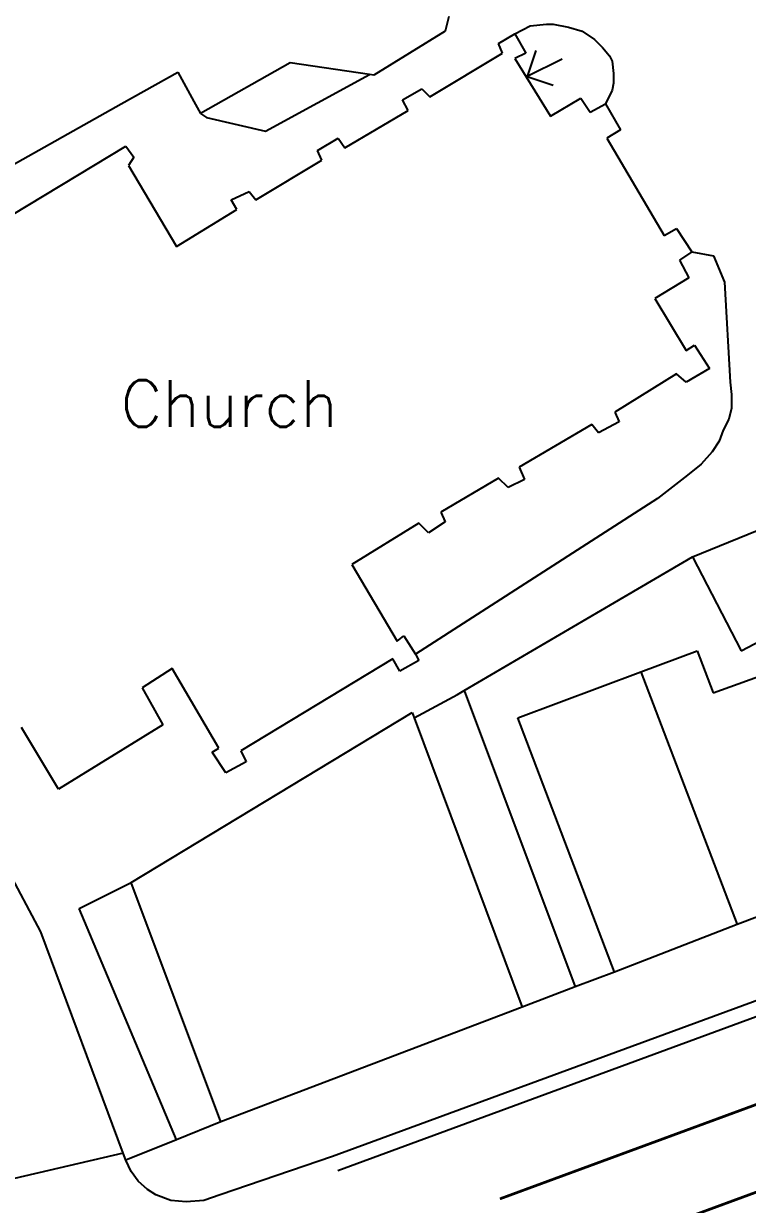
# Model space of a CAD drawing. Extents: x 427500 to 429848, y 434500 to 436505.
# Drawn here: x 427842.17 to 427868.58, y 436178.76 to 436221.82 of the extents above; entities that cross this region are included whole.
import ezdxf

# ---------------------------------------------------------------- set-up
doc = ezdxf.new("R2010")
doc.units = 0
doc.linetypes.add('1004', pattern=[6, 4, -2])
doc.layers.add('LPTIP_Ex_Base', color=8, linetype='Continuous')
doc.layers.add('PRO-MARKINGS', color=7, linetype='Continuous')
doc.styles.add('MtXpl_Romans', font='romans__.ttf')

msp = doc.modelspace()

# ---------------------------------------------------------------- linework, layer by layer
at = {"layer": 'LPTIP_Ex_Base', "color": 251, "true_color": 0x636466}
for p, q in [((427857.69, 436222.08), (427857.55, 436221.55)), ((427860.1, 436221.45), (427860.65, 436221.75)), ((427860.65, 436221.75), (427861.25, 436221.8)), ((427861.25, 436221.8), (427861.5, 436221.8)), ((427861.5, 436221.8), (427862.05, 436221.7)), ((427857.55, 436221.55), (427854.95, 436219.95)), ((427859.5, 436221.1), (427860.1, 436221.45)), ((427860.1, 436221.45), (427860.5, 436220.75)), ((427862.05, 436221.7), (427862.55, 436221.55)), ((427862.55, 436221.55), (427863, 436221.25)), ((427859.65, 436220.75), (427859.5, 436221.1)), ((427863, 436221.25), (427863.3, 436220.95)), ((427863.3, 436220.95), (427863.55, 436220.65)), ((427857, 436219.15), (427859.65, 436220.75)), ((427860.5, 436220.75), (427860.1, 436220.55)), ((427860.1, 436220.55), (427861.4, 436218.45)), ((427863.55, 436220.65), (427863.65, 436220.45)), ((427845.738, 436218.896), (427847.8, 436220.05)), ((427847.8, 436220.05), (427848.387, 436218.989)), ((427851.9, 436220.4), (427848.63, 436218.55)), ((427854.79, 436219.97), (427851.9, 436220.4)), ((427863.65, 436220.45), (427863.7, 436220)), ((427851, 436217.9), (427854.79, 436219.97)), ((427854.95, 436219.95), (427854.79, 436219.97)), ((427863.7, 436219.65), (427863.65, 436219.4)), ((427863.7, 436220), (427863.7, 436219.65)), ((427856, 436219.05), (427856.7, 436219.45)), ((427856.7, 436219.45), (427857, 436219.15)), ((427863.65, 436219.4), (427863.4, 436218.9)), ((427839.85, 436215.6), (427845.738, 436218.896)), ((427848.387, 436218.989), (427848.63, 436218.55)), ((427856.2, 436218.65), (427856, 436219.05)), ((427861.4, 436218.45), (427862.5, 436219.1)), ((427862.5, 436219.1), (427862.85, 436218.6)), ((427862.85, 436218.6), (427863.4, 436218.9)), ((427863.4, 436218.9), (427863.95, 436217.95)), ((427848.63, 436218.55), (427848.85, 436218.4)), ((427848.85, 436218.4), (427851, 436217.9)), ((427853.9, 436217.3), (427856.2, 436218.65)), ((427863.95, 436217.95), (427863.45, 436217.65)), ((427852.9, 436217.2), (427853.65, 436217.65)), ((427853.65, 436217.65), (427853.9, 436217.3)), ((427863.45, 436217.65), (427865.55, 436214.1)), ((427838.35, 436212.8), (427845.9, 436217.35)), ((427845.9, 436217.35), (427846.2, 436216.95)), ((427853.05, 436216.85), (427852.9, 436217.2)), ((427846.2, 436216.95), (427846, 436216.65)), ((427846, 436216.65), (427847.75, 436213.7)), ((427850.65, 436215.4), (427853.05, 436216.85)), ((427849.75, 436215.4), (427850.4, 436215.7)), ((427849.95, 436215.05), (427849.75, 436215.4)), ((427850.4, 436215.7), (427850.65, 436215.4)), ((427847.75, 436213.7), (427849.95, 436215.05)), ((427865.55, 436214.1), (427866, 436214.35)), ((427866, 436214.35), (427866.55, 436213.5)), ((427866.55, 436213.5), (427866.1, 436213.2)), ((427866.1, 436213.2), (427866.45, 436212.55)), ((427866.55, 436213.5), (427867.35, 436213.35)), ((427867.35, 436213.35), (427867.75, 436212.4)), ((427866.45, 436212.55), (427865.2, 436211.8)), ((427867.75, 436212.4), (427867.95, 436208.75)), ((427865.2, 436211.8), (427866.35, 436209.9)), ((427866.35, 436209.9), (427866.65, 436210.1)), ((427866.65, 436210.1), (427867.2, 436209.25)), ((427866, 436209.05), (427863.75, 436207.65)), ((427866.35, 436208.75), (427866, 436209.05)), ((427867.2, 436209.25), (427866.35, 436208.75)), ((427867.95, 436208.75), (427868, 436208.3)), ((427868, 436208.3), (427868, 436207.8)), ((427863.75, 436207.65), (427863.9, 436207.3)), ((427868, 436207.8), (427867.9, 436207.4)), ((427862.9, 436207.2), (427860.25, 436205.65)), ((427863.15, 436206.9), (427862.9, 436207.2)), ((427863.9, 436207.3), (427863.15, 436206.9)), ((427867.9, 436207.4), (427867.7, 436207)), ((427867.7, 436207), (427867.55, 436206.6)), ((427867.55, 436206.6), (427867.3, 436206.2)), ((427867.3, 436206.2), (427866.9, 436205.75)), ((427860.25, 436205.65), (427860.45, 436205.2)), ((427866.9, 436205.75), (427866.4, 436205.35)), ((427866.58, 436202.38), (427874.299, 436205.52)), ((427859.5, 436205.25), (427857.4, 436204)), ((427859.85, 436204.9), (427859.5, 436205.25)), ((427860.45, 436205.2), (427859.85, 436204.9)), ((427866.4, 436205.35), (427865.3, 436204.5)), ((427865.3, 436204.5), (427856.47, 436198.82)), ((427857.4, 436204), (427857.55, 436203.65)), ((427856.6, 436203.6), (427854.15, 436202.1)), ((427856.95, 436203.25), (427856.6, 436203.6)), ((427857.55, 436203.65), (427856.95, 436203.25)), ((427863.73, 436200.71), (427866.58, 436202.38)), ((427866.58, 436202.38), (427868.35, 436198.95)), ((427854.15, 436202.1), (427855.8, 436199.3)), ((427858.25, 436197.5), (427863.73, 436200.71)), ((427855.8, 436199.3), (427856.05, 436199.5)), ((427856.05, 436199.5), (427856.47, 436198.82)), ((427868.35, 436198.95), (427869.3, 436199.45)), ((427864.69, 436198.18), (427866.75, 436198.95)), ((427866.75, 436198.95), (427867.338, 436197.41)), ((427855.65, 436198.65), (427850.1, 436195.3)), ((427855.9, 436198.2), (427855.65, 436198.65)), ((427856.6, 436198.6), (427855.9, 436198.2)), ((427856.47, 436198.82), (427856.6, 436198.6)), ((427847.6, 436198.3), (427846.5, 436197.6)), ((427849.3, 436195.4), (427847.6, 436198.3)), ((427860.2, 436196.5), (427864.69, 436198.18)), ((427864.69, 436198.18), (427868.21, 436188.96)), ((427867.338, 436197.41), (427869.8, 436198.3)), ((427846.5, 436197.6), (427847.25, 436196.25)), ((427856.42, 436196.5), (427858, 436197.36)), ((427858, 436197.36), (427858.25, 436197.5)), ((427858.25, 436197.5), (427862.3, 436186.69)), ((427846.1, 436190.5), (427856.35, 436196.7)), ((427856.35, 436196.7), (427856.42, 436196.5)), ((427856.42, 436196.5), (427860.37, 436185.95)), ((427863.73, 436187.23), (427860.2, 436196.5)), ((427843.45, 436193.9), (427842.1, 436196.15)), ((427847.25, 436196.25), (427843.45, 436193.9)), ((427849.05, 436195.25), (427849.3, 436195.4)), ((427849.55, 436194.5), (427849.05, 436195.25)), ((427850.1, 436195.3), (427850.3, 436194.9)), ((427850.3, 436194.9), (427849.55, 436194.5)), ((427842.8, 436188.7), (427841.55, 436191.05)), ((427872.89, 436190.77), (427868.21, 436188.96)), ((427844.2, 436189.55), (427846.1, 436190.5)), ((427849.37, 436181.77), (427846.1, 436190.5)), ((427879.306, 436190.015), (427853.45, 436180.5)), ((427847.75, 436181.11), (427844.2, 436189.55)), ((427879.498, 436189.494), (427853.642, 436179.978)), ((427845.81, 436180.62), (427842.8, 436188.7)), ((427868.21, 436188.96), (427863.73, 436187.23)), ((427863.73, 436187.23), (427862.3, 436186.69)), ((427862.3, 436186.69), (427860.37, 436185.95)), ((427860.37, 436185.95), (427849.37, 436181.77)), ((427849.37, 436181.77), (427847.75, 436181.11)), ((427847.75, 436181.11), (427845.9, 436180.37)), ((427845.81, 436180.62), (427841.48, 436179.61)), ((427845.9, 436180.37), (427845.81, 436180.62)), ((427853.45, 436180.5), (427849.35, 436179.1)), ((427846.1, 436179.95), (427845.9, 436180.37)), ((427846.35, 436179.6), (427846.1, 436179.95)), ((427846.7, 436179.3), (427846.35, 436179.6)), ((427847, 436179.1), (427846.7, 436179.3)), ((427847.55, 436178.9), (427847, 436179.1)), ((427848.1, 436178.85), (427847.55, 436178.9)), ((427848.75, 436178.9), (427848.1, 436178.85)), ((427849.35, 436179.1), (427848.75, 436178.9))]:
    msp.add_line(p, q, dxfattribs=at)
for points in [[(427860.867, 436220.848), (427860.55, 436219.9), (427861.498, 436219.583)], [(427861.821, 436220.534), (427860.55, 436219.9)]]:
    msp.add_lwpolyline(points, dxfattribs=at)
at = {"layer": 'PRO-MARKINGS', "linetype": '1004', "const_width": 0.1, "flags": 128}
for points in [[(427874.096, 436184.309), (427859.552, 436178.957)], [(427875.177, 436181.51), (427860.588, 436176.141)]]:
    msp.add_lwpolyline(points, dxfattribs=at)

# ---------------------------------------------------------------- texts
at = {"layer": 'LPTIP_Ex_Base', "color": 251, "true_color": 0x636466, "style": 'MtXpl_Romans'}
msp.add_text('Church', height=1.7, dxfattribs=at).set_placement((427845.706, 436207.116))

doc.saveas('drawing.dxf')
